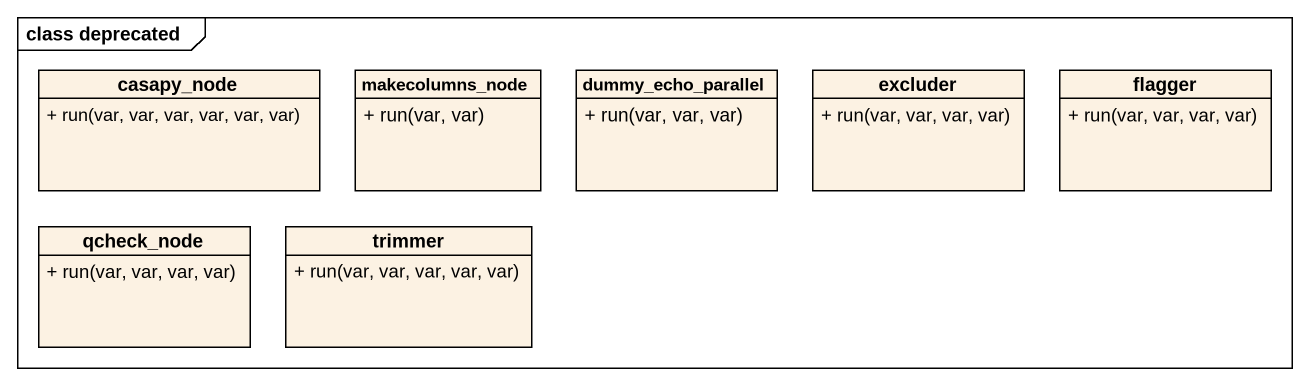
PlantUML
@startuml
mainframe class deprecated
hide circle
hide empty members
skinparam classAttributeIconSize 0
class casapy_node {
  + run(var, var, var, var, var, var)
}
class makecolumns_node {
  + run(var, var)
}
class dummy_echo_parallel {
  + run(var, var, var)
}
class excluder {
  + run(var, var, var, var)
}
class flagger {
  + run(var, var, var, var)
}
class qcheck_node {
  + run(var, var, var, var)
}
class trimmer {
  + run(var, var, var, var, var)
}
@enduml
